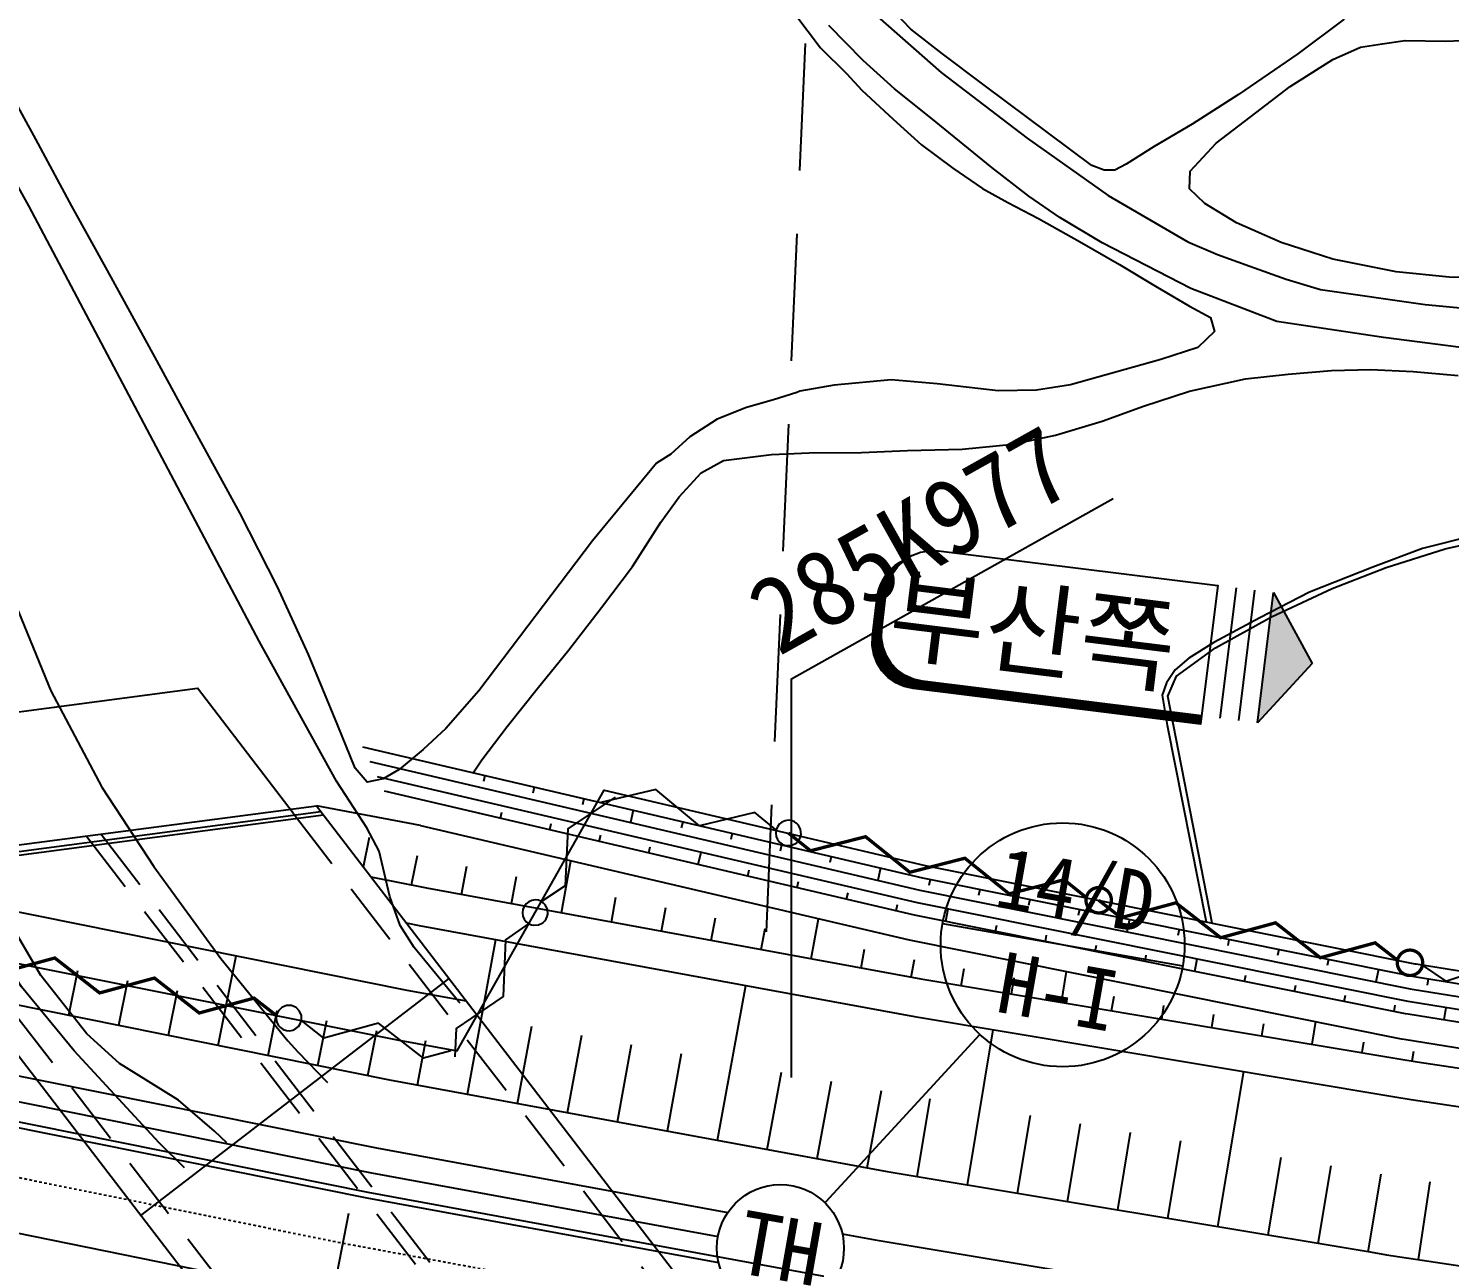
# Model space of a CAD drawing. Header units: millimetres. Extents: x 9574 to 10370, y 1103 to 1809.
# Drawn here: x 9750.5 to 9806.5, y 1496.2 to 1544.6 of the extents above; entities that cross this region are included whole.
import ezdxf
from ezdxf.enums import TextEntityAlignment as Align
from ezdxf.xclip import XClip

# ---------------------------------------------------------------- set-up
doc = ezdxf.new("R2010")
doc.units = ezdxf.units.MM
doc.header["$LTSCALE"] = 10
doc.header["$MEASUREMENT"] = 0
doc.header["$XCLIPFRAME"] = 2
for name, pattern in [('CENTER', [2, 1.25, -0.25, 0.25, -0.25]), ('DASHED', [0.75, 0.5, -0.25]), ('HIDDEN', [0.375, 0.25, -0.125])]:
    doc.linetypes.add(name, pattern=pattern)
for name, color, linetype in [('TN-CABL', 4, 'Continuous'), ('TN-MANH', 4, 'Continuous'), ('TZ-BASE', 253, 'Continuous'), ('TZ-CABL', 4, 'Continuous')]:
    doc.layers.add(name, color=color, linetype=linetype)
doc.styles.add('GR', font='GulimChe.ttf')
doc.styles.add('SYMBTEXT', font='GulimChe.ttf')
doc.styles.add('굴림체', font='GulimChe.ttf')
doc.linetypes.add('ZIGZAG', pattern='A,0.0001,-0.2,[131,ltypeshp.shx,S=0.2,R=0,X=-0.2,Y=0],-0.4,[131,ltypeshp.shx,S=0.2,R=180,X=0.2,Y=0],-0.2', length=0.8001)

# ---------------------------------------------------------------- blocks, each defined once
blk = doc.blocks.new('TTTW101-2')
blk.add_line((-6, 0), (6, 0))
blk.add_circle((0, 0), 6)
at = {"style": 'SYMBTEXT'}
for tag, p in [('TTTW_TITLE_1', (0.17, 2.77)), ('TTTW_TITLE_2', (0.17, -2.31))]:
    blk.add_attdef(tag, text='', height=3, dxfattribs=at).set_placement(p, align=Align.MIDDLE_CENTER)
blk = doc.blocks.new('JD-FGJF7HKL')
at = {"layer": 'TZ-BASE'}
blk.add_line((159.942, 54.578), (166.015, 61.165), dxfattribs=at)
at = {"layer": 'TZ-BASE', "flags": 128}
blk.add_lwpolyline([(158.595, 59.467), (158.595, 75.17), (171.254, 82.256)], dxfattribs=at)
at = {"layer": 'TZ-BASE', "xscale": 0.7999999999921703, "yscale": 0.7999999999921703, "zscale": 0.7999999999921703, "rotation": 350.0007794774572}
blk.add_blockref('TTTW101-2', (169.268, 64.694), dxfattribs=at).add_auto_attribs({'TTTW_TITLE_1': '14/D', 'TTTW_TITLE_2': 'H-I'})
at = {"layer": 'TZ-BASE', "style": 'GR'}
blk.add_text('285K977', height=3, rotation=29.2387, dxfattribs=at).set_placement((158.086, 76.031))
blk = doc.blocks.new('smd')
at = {"color": 0, "lineweight": -3, "ltscale": 5, "const_width": 0.13}
blk.add_lwpolyline([(0.5, 0, 1), (-0.5, 0, 1)], format="xyb", close=True, dxfattribs=at)
blk.add_lwpolyline([(12.5, 0), (11.5, 0.5), (9.5, -0.5), (7.5, 0.5), (5.5, -0.5), (3.5, 0.5), (1.5, -0.5), (0.5, 0)], dxfattribs=at)
blk = doc.blocks.new('A$C23B842BC')
at = {"color": 0, "ltscale": 10, "flags": 128}
for points in [[(-12.908, 11.055, -0.414214), (-10.317, 11.369), (-1.602, 4.538), (-4.789, 0.471), (-13.504, 7.302, -0.414214), (-13.818, 9.893), (-12.908, 11.055)], [(-12.908, 11.055, -0.414214), (-10.317, 11.369), (-1.602, 4.538), (-4.789, 0.471), (-13.504, 7.302, -0.414214), (-13.818, 9.893), (-12.908, 11.055)], [(-13.315, 11.067, -0.267231), (-11.608, 11.756)], [(-13.315, 11.067, -0.267231), (-11.608, 11.756)], [(-13.967, 7.243, -0.414214), (-14.281, 9.834)], [(-13.967, 7.243, -0.414214), (-14.281, 9.834)]]:
    blk.add_lwpolyline(points, format="xyb", dxfattribs=at)
for points in [[(-12.139, 11.631), (-12.153, 11.751)], [(-12.139, 11.631), (-12.153, 11.751)], [(-12.103, 11.645), (-12.117, 11.756)], [(-12.103, 11.645), (-12.117, 11.756)], [(-12.067, 11.658), (-12.08, 11.761)], [(-12.067, 11.658), (-12.08, 11.761)], [(-12.032, 11.67), (-12.043, 11.765)], [(-12.032, 11.67), (-12.043, 11.765)], [(-11.996, 11.681), (-12.006, 11.768)], [(-11.996, 11.681), (-12.006, 11.768)], [(-11.96, 11.692), (-11.97, 11.771)], [(-11.96, 11.692), (-11.97, 11.771)], [(-11.924, 11.702), (-11.933, 11.772)], [(-11.924, 11.702), (-11.933, 11.772)], [(-11.888, 11.711), (-11.896, 11.773)], [(-11.888, 11.711), (-11.896, 11.773)], [(-11.852, 11.719), (-11.858, 11.774)], [(-11.852, 11.719), (-11.858, 11.774)], [(-11.816, 11.727), (-11.821, 11.773)], [(-11.816, 11.727), (-11.821, 11.773)], [(-11.779, 11.734), (-11.784, 11.772)], [(-11.779, 11.734), (-11.784, 11.772)], [(-11.743, 11.74), (-11.746, 11.77)], [(-11.743, 11.74), (-11.746, 11.77)], [(-11.706, 11.745), (-11.709, 11.767)], [(-11.706, 11.745), (-11.709, 11.767)], [(-11.67, 11.75), (-11.671, 11.764)], [(-11.67, 11.75), (-11.671, 11.764)], [(-11.633, 11.754), (-11.634, 11.759)], [(-11.633, 11.754), (-11.634, 11.759)], [(-13.147, 10.75), (-13.202, 11.198)], [(-13.147, 10.75), (-13.202, 11.198)], [(-13.115, 10.791), (-13.168, 11.232)], [(-13.115, 10.791), (-13.168, 11.232)], [(-13.083, 10.832), (-13.135, 11.265)], [(-13.083, 10.832), (-13.135, 11.265)], [(-13.051, 10.873), (-13.102, 11.296)], [(-13.051, 10.873), (-13.102, 11.296)], [(-13.018, 10.914), (-13.068, 11.326)], [(-13.018, 10.914), (-13.068, 11.326)], [(-12.986, 10.955), (-13.034, 11.354)], [(-12.986, 10.955), (-13.034, 11.354)], [(-12.954, 10.996), (-13.001, 11.381)], [(-12.954, 10.996), (-13.001, 11.381)], [(-12.922, 11.037), (-12.967, 11.407)], [(-12.922, 11.037), (-12.967, 11.407)], [(-12.89, 11.078), (-12.932, 11.432)], [(-12.89, 11.078), (-12.932, 11.432)], [(-12.857, 11.117), (-12.898, 11.456)], [(-12.857, 11.117), (-12.898, 11.456)], [(-12.824, 11.154), (-12.864, 11.479)], [(-12.824, 11.154), (-12.864, 11.479)], [(-12.791, 11.19), (-12.829, 11.5)], [(-12.791, 11.19), (-12.829, 11.5)], [(-12.758, 11.223), (-12.795, 11.521)], [(-12.758, 11.223), (-12.795, 11.521)], [(-12.725, 11.256), (-12.76, 11.541)], [(-12.725, 11.256), (-12.76, 11.541)], [(-12.692, 11.287), (-12.725, 11.56)], [(-12.692, 11.287), (-12.725, 11.56)], [(-12.658, 11.316), (-12.69, 11.578)], [(-12.658, 11.316), (-12.69, 11.578)], [(-12.624, 11.345), (-12.655, 11.595)], [(-12.624, 11.345), (-12.655, 11.595)], [(-12.59, 11.372), (-12.62, 11.611)], [(-12.59, 11.372), (-12.62, 11.611)], [(-12.556, 11.398), (-12.584, 11.627)], [(-12.556, 11.398), (-12.584, 11.627)], [(-12.522, 11.422), (-12.549, 11.641)], [(-12.522, 11.422), (-12.549, 11.641)], [(-12.488, 11.446), (-12.513, 11.655)], [(-12.488, 11.446), (-12.513, 11.655)], [(-12.454, 11.469), (-12.478, 11.668)], [(-12.454, 11.469), (-12.478, 11.668)], [(-12.419, 11.491), (-12.442, 11.68)], [(-12.419, 11.491), (-12.442, 11.68)], [(-12.384, 11.511), (-12.406, 11.692)], [(-12.384, 11.511), (-12.406, 11.692)], [(-12.35, 11.531), (-12.37, 11.702)], [(-12.35, 11.531), (-12.37, 11.702)], [(-12.315, 11.55), (-12.334, 11.712)], [(-12.315, 11.55), (-12.334, 11.712)], [(-12.28, 11.568), (-12.298, 11.722)], [(-12.28, 11.568), (-12.298, 11.722)], [(-12.245, 11.585), (-12.262, 11.73)], [(-12.245, 11.585), (-12.262, 11.73)], [(-12.209, 11.601), (-12.226, 11.738)], [(-12.209, 11.601), (-12.226, 11.738)], [(-12.174, 11.617), (-12.189, 11.744)], [(-12.174, 11.617), (-12.189, 11.744)], [(-14.281, 9.834), (-13.315, 11.067)], [(-14.281, 9.834), (-13.315, 11.067)], [(-13.598, 10.174), (-13.654, 10.635)], [(-13.598, 10.174), (-13.654, 10.635)], [(-13.566, 10.216), (-13.622, 10.676)], [(-13.566, 10.216), (-13.622, 10.676)], [(-13.534, 10.257), (-13.589, 10.717)], [(-13.534, 10.257), (-13.589, 10.717)], [(-13.501, 10.298), (-13.557, 10.758)], [(-13.501, 10.298), (-13.557, 10.758)], [(-13.469, 10.339), (-13.525, 10.799)], [(-13.469, 10.339), (-13.525, 10.799)], [(-13.437, 10.38), (-13.493, 10.84)], [(-13.437, 10.38), (-13.493, 10.84)], [(-13.405, 10.421), (-13.461, 10.881)], [(-13.405, 10.421), (-13.461, 10.881)], [(-13.373, 10.462), (-13.428, 10.922)], [(-13.373, 10.462), (-13.428, 10.922)], [(-13.34, 10.503), (-13.396, 10.963)], [(-13.34, 10.503), (-13.396, 10.963)], [(-13.308, 10.544), (-13.364, 11.004)], [(-13.308, 10.544), (-13.364, 11.004)], [(-13.276, 10.585), (-13.332, 11.046)], [(-13.276, 10.585), (-13.332, 11.046)], [(-13.244, 10.626), (-13.3, 11.086)], [(-13.244, 10.626), (-13.3, 11.086)], [(-13.212, 10.667), (-13.267, 11.126)], [(-13.212, 10.667), (-13.267, 11.126)], [(-13.179, 10.709), (-13.234, 11.163)], [(-13.179, 10.709), (-13.234, 11.163)], [(-14.011, 9.592), (-14.072, 10.101)], [(-14.011, 9.592), (-14.072, 10.101)], [(-13.98, 9.649), (-14.04, 10.142)], [(-13.98, 9.649), (-14.04, 10.142)], [(-13.95, 9.702), (-14.008, 10.183)], [(-13.95, 9.702), (-14.008, 10.183)], [(-13.919, 9.752), (-13.976, 10.224)], [(-13.919, 9.752), (-13.976, 10.224)], [(-13.887, 9.8), (-13.944, 10.265)], [(-13.887, 9.8), (-13.944, 10.265)], [(-13.855, 9.844), (-13.911, 10.306)], [(-13.855, 9.844), (-13.911, 10.306)], [(-13.823, 9.887), (-13.879, 10.347)], [(-13.823, 9.887), (-13.879, 10.347)], [(-13.791, 9.928), (-13.847, 10.388)], [(-13.791, 9.928), (-13.847, 10.388)], [(-13.759, 9.969), (-13.815, 10.429)], [(-13.759, 9.969), (-13.815, 10.429)], [(-13.727, 10.01), (-13.783, 10.47)], [(-13.727, 10.01), (-13.783, 10.47)], [(-13.695, 10.051), (-13.75, 10.511)], [(-13.695, 10.051), (-13.75, 10.511)], [(-13.662, 10.092), (-13.718, 10.553)], [(-13.662, 10.092), (-13.718, 10.553)], [(-13.63, 10.133), (-13.686, 10.594)], [(-13.63, 10.133), (-13.686, 10.594)], [(-14.242, 7.508), (-14.484, 9.511)], [(-14.242, 7.508), (-14.484, 9.511)], [(-14.198, 7.458), (-14.454, 9.57)], [(-14.198, 7.458), (-14.454, 9.57)], [(-14.156, 7.413), (-14.424, 9.624)], [(-14.156, 7.413), (-14.424, 9.624)], [(-14.113, 7.37), (-14.393, 9.676)], [(-14.113, 7.37), (-14.393, 9.676)], [(-14.071, 7.331), (-14.361, 9.724)], [(-14.071, 7.331), (-14.361, 9.724)], [(-14.211, 8.791), (-14.33, 9.77)], [(-14.211, 8.791), (-14.33, 9.77)], [(-14.197, 8.983), (-14.298, 9.813)], [(-14.197, 8.983), (-14.298, 9.813)], [(-14.176, 9.115), (-14.266, 9.854)], [(-14.176, 9.115), (-14.266, 9.854)], [(-14.152, 9.221), (-14.233, 9.895)], [(-14.152, 9.221), (-14.233, 9.895)], [(-14.125, 9.311), (-14.201, 9.936)], [(-14.125, 9.311), (-14.201, 9.936)], [(-14.098, 9.392), (-14.169, 9.977)], [(-14.098, 9.392), (-14.169, 9.977)], [(-14.07, 9.464), (-14.137, 10.019)], [(-14.07, 9.464), (-14.137, 10.019)], [(-14.04, 9.531), (-14.105, 10.06)], [(-14.04, 9.531), (-14.105, 10.06)], [(-14.519, 7.954), (-14.647, 9.013)], [(-14.519, 7.954), (-14.647, 9.013)], [(-14.469, 7.849), (-14.624, 9.126)], [(-14.469, 7.849), (-14.624, 9.126)], [(-14.421, 7.762), (-14.598, 9.221)], [(-14.421, 7.762), (-14.598, 9.221)], [(-14.375, 7.688), (-14.571, 9.305)], [(-14.375, 7.688), (-14.571, 9.305)], [(-14.33, 7.622), (-14.543, 9.38)], [(-14.33, 7.622), (-14.543, 9.38)], [(-14.285, 7.562), (-14.514, 9.448)], [(-14.285, 7.562), (-14.514, 9.448)], [(-14.64, 8.34), (-14.672, 8.608)], [(-14.64, 8.34), (-14.672, 8.608)], [(-14.572, 8.091), (-14.666, 8.867)], [(-14.572, 8.091), (-14.666, 8.867)], [(-14.03, 7.294), (-14.149, 8.279)], [(-14.03, 7.294), (-14.149, 8.279)], [(-13.988, 7.26), (-14.09, 8.096)], [(-13.988, 7.26), (-14.09, 8.096)], [(-13.947, 7.227), (-14.038, 7.973)], [(-13.947, 7.227), (-14.038, 7.973)], [(-13.906, 7.195), (-13.989, 7.876)], [(-13.906, 7.195), (-13.989, 7.876)], [(-13.865, 7.163), (-13.942, 7.794)], [(-13.865, 7.163), (-13.942, 7.794)], [(-13.824, 7.131), (-13.896, 7.723)], [(-13.824, 7.131), (-13.896, 7.723)], [(-13.783, 7.099), (-13.851, 7.659)], [(-13.783, 7.099), (-13.851, 7.659)], [(-13.742, 7.066), (-13.807, 7.602)], [(-13.742, 7.066), (-13.807, 7.602)], [(-13.701, 7.034), (-13.763, 7.549)], [(-13.701, 7.034), (-13.763, 7.549)], [(-13.66, 7.002), (-13.72, 7.501)], [(-13.66, 7.002), (-13.72, 7.501)], [(-13.619, 6.97), (-13.678, 7.457)], [(-13.619, 6.97), (-13.678, 7.457)], [(-13.578, 6.938), (-13.635, 7.415)], [(-13.578, 6.938), (-13.635, 7.415)], [(-13.536, 6.905), (-13.594, 7.377)], [(-13.536, 6.905), (-13.594, 7.377)], [(-13.495, 6.873), (-13.552, 7.341)], [(-13.495, 6.873), (-13.552, 7.341)], [(-13.454, 6.841), (-13.511, 7.307)], [(-13.454, 6.841), (-13.511, 7.307)], [(-13.413, 6.809), (-13.47, 7.275)], [(-13.413, 6.809), (-13.47, 7.275)], [(-4.789, 0.471), (-4.994, 0.21), (-13.967, 7.243)], [(-4.789, 0.471), (-4.994, 0.21), (-13.967, 7.243)], [(-13.372, 6.777), (-13.429, 7.243)], [(-13.372, 6.777), (-13.429, 7.243)], [(-13.331, 6.744), (-13.388, 7.211)], [(-13.331, 6.744), (-13.388, 7.211)], [(-13.29, 6.712), (-13.346, 7.178)], [(-13.29, 6.712), (-13.346, 7.178)], [(-13.249, 6.68), (-13.305, 7.146)], [(-13.249, 6.68), (-13.305, 7.146)], [(-13.208, 6.648), (-13.264, 7.114)], [(-13.208, 6.648), (-13.264, 7.114)], [(-13.167, 6.615), (-13.223, 7.082)], [(-13.167, 6.615), (-13.223, 7.082)], [(-13.126, 6.583), (-13.182, 7.05)], [(-13.126, 6.583), (-13.182, 7.05)], [(-13.085, 6.551), (-13.141, 7.017)], [(-13.085, 6.551), (-13.141, 7.017)], [(-13.043, 6.519), (-13.1, 6.985)], [(-13.043, 6.519), (-13.1, 6.985)], [(-13.002, 6.487), (-13.059, 6.953)], [(-13.002, 6.487), (-13.059, 6.953)], [(-12.961, 6.454), (-13.018, 6.921)], [(-12.961, 6.454), (-13.018, 6.921)], [(-12.92, 6.422), (-12.977, 6.889)], [(-12.92, 6.422), (-12.977, 6.889)], [(-12.879, 6.39), (-12.936, 6.856)], [(-12.879, 6.39), (-12.936, 6.856)], [(-12.838, 6.358), (-12.895, 6.824)], [(-12.838, 6.358), (-12.895, 6.824)], [(-12.797, 6.326), (-12.853, 6.792)], [(-12.797, 6.326), (-12.853, 6.792)], [(-12.756, 6.293), (-12.812, 6.76)], [(-12.756, 6.293), (-12.812, 6.76)], [(-12.715, 6.261), (-12.771, 6.728)], [(-12.715, 6.261), (-12.771, 6.728)], [(-12.674, 6.229), (-12.73, 6.695)], [(-12.674, 6.229), (-12.73, 6.695)], [(-12.633, 6.197), (-12.689, 6.663)], [(-12.633, 6.197), (-12.689, 6.663)], [(-12.592, 6.165), (-12.648, 6.631)], [(-12.592, 6.165), (-12.648, 6.631)], [(-12.55, 6.132), (-12.607, 6.599)], [(-12.55, 6.132), (-12.607, 6.599)], [(-12.509, 6.1), (-12.566, 6.567)], [(-12.509, 6.1), (-12.566, 6.567)], [(-12.468, 6.068), (-12.525, 6.534)], [(-12.468, 6.068), (-12.525, 6.534)], [(-12.427, 6.036), (-12.484, 6.502)], [(-12.427, 6.036), (-12.484, 6.502)], [(-12.386, 6.004), (-12.443, 6.47)], [(-12.386, 6.004), (-12.443, 6.47)], [(-12.345, 5.971), (-12.402, 6.438)], [(-12.345, 5.971), (-12.402, 6.438)], [(-12.304, 5.939), (-12.36, 6.406)], [(-12.304, 5.939), (-12.36, 6.406)], [(-12.263, 5.907), (-12.319, 6.373)], [(-12.263, 5.907), (-12.319, 6.373)], [(-12.222, 5.875), (-12.278, 6.341)], [(-12.222, 5.875), (-12.278, 6.341)], [(-12.181, 5.843), (-12.237, 6.309)], [(-12.181, 5.843), (-12.237, 6.309)], [(-12.14, 5.81), (-12.196, 6.277)], [(-12.14, 5.81), (-12.196, 6.277)], [(-12.099, 5.778), (-12.155, 6.245)], [(-12.099, 5.778), (-12.155, 6.245)], [(-12.057, 5.746), (-12.114, 6.212)], [(-12.057, 5.746), (-12.114, 6.212)], [(-12.016, 5.714), (-12.073, 6.18)], [(-12.016, 5.714), (-12.073, 6.18)], [(-11.975, 5.682), (-12.032, 6.148)], [(-11.975, 5.682), (-12.032, 6.148)], [(-11.934, 5.649), (-11.991, 6.116)], [(-11.934, 5.649), (-11.991, 6.116)], [(-11.893, 5.617), (-11.95, 6.084)], [(-11.893, 5.617), (-11.95, 6.084)], [(-11.852, 5.585), (-11.909, 6.051)], [(-11.852, 5.585), (-11.909, 6.051)], [(-11.811, 5.553), (-11.867, 6.019)], [(-11.811, 5.553), (-11.867, 6.019)], [(-11.77, 5.521), (-11.826, 5.987)], [(-11.77, 5.521), (-11.826, 5.987)], [(-11.729, 5.488), (-11.785, 5.955)], [(-11.729, 5.488), (-11.785, 5.955)], [(-11.688, 5.456), (-11.744, 5.923)], [(-11.688, 5.456), (-11.744, 5.923)], [(-11.647, 5.424), (-11.703, 5.89)], [(-11.647, 5.424), (-11.703, 5.89)], [(-11.606, 5.392), (-11.662, 5.858)], [(-11.606, 5.392), (-11.662, 5.858)], [(-11.564, 5.36), (-11.621, 5.826)], [(-11.564, 5.36), (-11.621, 5.826)], [(-11.523, 5.327), (-11.58, 5.794)], [(-11.523, 5.327), (-11.58, 5.794)], [(-11.482, 5.295), (-11.539, 5.762)], [(-11.482, 5.295), (-11.539, 5.762)], [(-11.441, 5.263), (-11.498, 5.729)], [(-11.441, 5.263), (-11.498, 5.729)], [(-11.4, 5.231), (-11.457, 5.697)], [(-11.4, 5.231), (-11.457, 5.697)], [(-11.359, 5.199), (-11.416, 5.665)], [(-11.359, 5.199), (-11.416, 5.665)], [(-11.318, 5.166), (-11.374, 5.633)], [(-11.318, 5.166), (-11.374, 5.633)], [(-11.277, 5.134), (-11.333, 5.601)], [(-11.277, 5.134), (-11.333, 5.601)], [(-11.236, 5.102), (-11.292, 5.568)], [(-11.236, 5.102), (-11.292, 5.568)], [(-11.195, 5.07), (-11.251, 5.536)], [(-11.195, 5.07), (-11.251, 5.536)], [(-11.154, 5.038), (-11.21, 5.504)], [(-11.154, 5.038), (-11.21, 5.504)], [(-11.113, 5.005), (-11.169, 5.472)], [(-11.113, 5.005), (-11.169, 5.472)], [(-11.071, 4.973), (-11.128, 5.44)], [(-11.071, 4.973), (-11.128, 5.44)], [(-11.03, 4.941), (-11.087, 5.407)], [(-11.03, 4.941), (-11.087, 5.407)], [(-10.989, 4.909), (-11.046, 5.375)], [(-10.989, 4.909), (-11.046, 5.375)], [(-10.948, 4.877), (-11.005, 5.343)], [(-10.948, 4.877), (-11.005, 5.343)], [(-10.907, 4.844), (-10.964, 5.311)], [(-10.907, 4.844), (-10.964, 5.311)], [(-10.866, 4.812), (-10.923, 5.279)], [(-10.866, 4.812), (-10.923, 5.279)], [(-10.825, 4.78), (-10.881, 5.246)], [(-10.825, 4.78), (-10.881, 5.246)], [(-10.784, 4.748), (-10.84, 5.214)], [(-10.784, 4.748), (-10.84, 5.214)], [(-10.743, 4.716), (-10.799, 5.182)], [(-10.743, 4.716), (-10.799, 5.182)], [(-10.702, 4.683), (-10.758, 5.15)], [(-10.702, 4.683), (-10.758, 5.15)], [(-10.661, 4.651), (-10.717, 5.118)], [(-10.661, 4.651), (-10.717, 5.118)], [(-10.62, 4.619), (-10.676, 5.085)], [(-10.62, 4.619), (-10.676, 5.085)], [(-10.578, 4.587), (-10.635, 5.053)], [(-10.578, 4.587), (-10.635, 5.053)], [(-10.537, 4.555), (-10.594, 5.021)], [(-10.537, 4.555), (-10.594, 5.021)], [(-10.496, 4.522), (-10.553, 4.989)], [(-10.496, 4.522), (-10.553, 4.989)], [(-10.455, 4.49), (-10.512, 4.957)], [(-10.455, 4.49), (-10.512, 4.957)], [(-10.414, 4.458), (-10.471, 4.924)], [(-10.414, 4.458), (-10.471, 4.924)], [(-10.373, 4.426), (-10.43, 4.892)], [(-10.373, 4.426), (-10.43, 4.892)], [(-10.332, 4.394), (-10.389, 4.86)], [(-10.332, 4.394), (-10.389, 4.86)], [(-10.291, 4.361), (-10.347, 4.828)], [(-10.291, 4.361), (-10.347, 4.828)], [(-10.25, 4.329), (-10.306, 4.796)], [(-10.25, 4.329), (-10.306, 4.796)], [(-10.209, 4.297), (-10.265, 4.763)], [(-10.209, 4.297), (-10.265, 4.763)], [(-10.168, 4.265), (-10.224, 4.731)], [(-10.168, 4.265), (-10.224, 4.731)], [(-10.127, 4.233), (-10.183, 4.699)], [(-10.127, 4.233), (-10.183, 4.699)], [(-10.085, 4.2), (-10.142, 4.667)], [(-10.085, 4.2), (-10.142, 4.667)], [(-10.044, 4.168), (-10.101, 4.635)], [(-10.044, 4.168), (-10.101, 4.635)], [(-10.003, 4.136), (-10.06, 4.602)], [(-10.003, 4.136), (-10.06, 4.602)], [(-9.962, 4.104), (-10.019, 4.57)], [(-9.962, 4.104), (-10.019, 4.57)], [(-9.921, 4.072), (-9.978, 4.538)], [(-9.921, 4.072), (-9.978, 4.538)], [(-9.88, 4.039), (-9.937, 4.506)], [(-9.88, 4.039), (-9.937, 4.506)], [(-9.839, 4.007), (-9.896, 4.474)], [(-9.839, 4.007), (-9.896, 4.474)], [(-9.798, 3.975), (-9.854, 4.441)], [(-9.798, 3.975), (-9.854, 4.441)], [(-9.757, 3.943), (-9.813, 4.409)], [(-9.757, 3.943), (-9.813, 4.409)], [(-9.716, 3.911), (-9.772, 4.377)], [(-9.716, 3.911), (-9.772, 4.377)], [(-9.675, 3.878), (-9.731, 4.345)], [(-9.675, 3.878), (-9.731, 4.345)], [(-9.634, 3.846), (-9.69, 4.313)], [(-9.634, 3.846), (-9.69, 4.313)], [(-9.592, 3.814), (-9.649, 4.28)], [(-9.592, 3.814), (-9.649, 4.28)], [(-9.551, 3.782), (-9.608, 4.248)], [(-9.551, 3.782), (-9.608, 4.248)], [(-9.51, 3.75), (-9.567, 4.216)], [(-9.51, 3.75), (-9.567, 4.216)], [(-9.469, 3.717), (-9.526, 4.184)], [(-9.469, 3.717), (-9.526, 4.184)], [(-9.428, 3.685), (-9.485, 4.152)], [(-9.428, 3.685), (-9.485, 4.152)], [(-9.387, 3.653), (-9.444, 4.119)], [(-9.387, 3.653), (-9.444, 4.119)], [(-9.346, 3.621), (-9.403, 4.087)], [(-9.346, 3.621), (-9.403, 4.087)], [(-9.305, 3.589), (-9.361, 4.055)], [(-9.305, 3.589), (-9.361, 4.055)], [(-9.264, 3.556), (-9.32, 4.023)], [(-9.264, 3.556), (-9.32, 4.023)], [(-9.223, 3.524), (-9.279, 3.99)], [(-9.223, 3.524), (-9.279, 3.99)], [(-9.182, 3.492), (-9.238, 3.958)], [(-9.182, 3.492), (-9.238, 3.958)], [(-9.141, 3.46), (-9.197, 3.926)], [(-9.141, 3.46), (-9.197, 3.926)], [(-4.208, 0.016), (-1.021, 4.083)], [(-4.208, 0.016), (-1.021, 4.083)], [(-9.099, 3.428), (-9.156, 3.894)], [(-9.099, 3.428), (-9.156, 3.894)], [(-9.058, 3.395), (-9.115, 3.862)], [(-9.058, 3.395), (-9.115, 3.862)], [(-9.017, 3.363), (-9.074, 3.829)], [(-9.017, 3.363), (-9.074, 3.829)], [(-8.976, 3.331), (-9.033, 3.797)], [(-8.976, 3.331), (-9.033, 3.797)], [(-8.935, 3.299), (-8.992, 3.765)], [(-8.935, 3.299), (-8.992, 3.765)], [(-8.894, 3.266), (-8.951, 3.733)], [(-8.894, 3.266), (-8.951, 3.733)], [(-8.853, 3.234), (-8.91, 3.701)], [(-8.853, 3.234), (-8.91, 3.701)], [(-8.812, 3.202), (-8.868, 3.668)], [(-8.812, 3.202), (-8.868, 3.668)], [(-8.771, 3.17), (-8.827, 3.636)], [(-8.771, 3.17), (-8.827, 3.636)], [(-8.73, 3.138), (-8.786, 3.604)], [(-8.73, 3.138), (-8.786, 3.604)], [(-8.689, 3.105), (-8.745, 3.572)], [(-8.689, 3.105), (-8.745, 3.572)], [(-8.648, 3.073), (-8.704, 3.54)], [(-8.648, 3.073), (-8.704, 3.54)], [(-8.607, 3.041), (-8.663, 3.507)], [(-8.607, 3.041), (-8.663, 3.507)], [(-8.565, 3.009), (-8.622, 3.475)], [(-8.565, 3.009), (-8.622, 3.475)], [(-8.524, 2.977), (-8.581, 3.443)], [(-8.524, 2.977), (-8.581, 3.443)], [(-8.483, 2.944), (-8.54, 3.411)], [(-8.483, 2.944), (-8.54, 3.411)], [(-8.442, 2.912), (-8.499, 3.379)], [(-8.442, 2.912), (-8.499, 3.379)], [(-3.627, -0.44), (-0.44, 3.627)], [(-3.627, -0.44), (-0.44, 3.627)], [(-8.401, 2.88), (-8.458, 3.346)], [(-8.401, 2.88), (-8.458, 3.346)], [(-8.36, 2.848), (-8.417, 3.314)], [(-8.36, 2.848), (-8.417, 3.314)], [(-8.319, 2.816), (-8.375, 3.282)], [(-8.319, 2.816), (-8.375, 3.282)], [(-8.278, 2.783), (-8.334, 3.25)], [(-8.278, 2.783), (-8.334, 3.25)], [(-8.237, 2.751), (-8.293, 3.218)], [(-8.237, 2.751), (-8.293, 3.218)], [(-8.196, 2.719), (-8.252, 3.185)], [(-8.196, 2.719), (-8.252, 3.185)], [(-8.155, 2.687), (-8.211, 3.153)], [(-8.155, 2.687), (-8.211, 3.153)], [(-8.114, 2.655), (-8.17, 3.121)], [(-8.114, 2.655), (-8.17, 3.121)], [(-8.072, 2.622), (-8.129, 3.089)], [(-8.072, 2.622), (-8.129, 3.089)], [(-8.031, 2.59), (-8.088, 3.057)], [(-8.031, 2.59), (-8.088, 3.057)], [(-7.99, 2.558), (-8.047, 3.024)], [(-7.99, 2.558), (-8.047, 3.024)], [(-7.949, 2.526), (-8.006, 2.992)], [(-7.949, 2.526), (-8.006, 2.992)], [(-7.908, 2.494), (-7.965, 2.96)], [(-7.908, 2.494), (-7.965, 2.96)], [(-7.867, 2.461), (-7.924, 2.928)], [(-7.867, 2.461), (-7.924, 2.928)], [(-7.826, 2.429), (-7.882, 2.896)], [(-7.826, 2.429), (-7.882, 2.896)], [(-7.785, 2.397), (-7.841, 2.863)], [(-7.785, 2.397), (-7.841, 2.863)], [(-7.744, 2.365), (-7.8, 2.831)], [(-7.744, 2.365), (-7.8, 2.831)], [(-7.703, 2.333), (-7.759, 2.799)], [(-7.703, 2.333), (-7.759, 2.799)], [(-3.046, -0.895), (0.141, 3.172)], [(-3.046, -0.895), (0.141, 3.172)], [(0.141, 3.172), (0, 0)], [(0.141, 3.172), (0, 0)], [(-7.662, 2.3), (-7.718, 2.767)], [(-7.662, 2.3), (-7.718, 2.767)], [(-7.621, 2.268), (-7.677, 2.735)], [(-7.621, 2.268), (-7.677, 2.735)], [(-7.579, 2.236), (-7.636, 2.702)], [(-7.579, 2.236), (-7.636, 2.702)], [(-7.538, 2.204), (-7.595, 2.67)], [(-7.538, 2.204), (-7.595, 2.67)], [(-7.497, 2.172), (-7.554, 2.638)], [(-7.497, 2.172), (-7.554, 2.638)], [(-7.456, 2.139), (-7.513, 2.606)], [(-7.456, 2.139), (-7.513, 2.606)], [(-7.415, 2.107), (-7.472, 2.574)], [(-7.415, 2.107), (-7.472, 2.574)], [(-7.374, 2.075), (-7.431, 2.541)], [(-7.374, 2.075), (-7.431, 2.541)], [(-7.333, 2.043), (-7.389, 2.509)], [(-7.333, 2.043), (-7.389, 2.509)], [(-7.292, 2.011), (-7.348, 2.477)], [(-7.292, 2.011), (-7.348, 2.477)], [(-7.251, 1.978), (-7.307, 2.445)], [(-7.251, 1.978), (-7.307, 2.445)], [(-7.21, 1.946), (-7.266, 2.413)], [(-7.21, 1.946), (-7.266, 2.413)], [(-7.169, 1.914), (-7.225, 2.38)], [(-7.169, 1.914), (-7.225, 2.38)], [(-7.128, 1.882), (-7.184, 2.348)], [(-7.128, 1.882), (-7.184, 2.348)], [(-7.086, 1.85), (-7.143, 2.316)], [(-7.086, 1.85), (-7.143, 2.316)], [(-7.045, 1.817), (-7.102, 2.284)], [(-7.045, 1.817), (-7.102, 2.284)], [(-7.004, 1.785), (-7.061, 2.252)], [(-7.004, 1.785), (-7.061, 2.252)], [(-6.963, 1.753), (-7.02, 2.219)], [(-6.963, 1.753), (-7.02, 2.219)], [(-6.922, 1.721), (-6.979, 2.187)], [(-6.922, 1.721), (-6.979, 2.187)], [(-6.881, 1.689), (-6.938, 2.155)], [(-6.881, 1.689), (-6.938, 2.155)], [(-6.84, 1.656), (-6.896, 2.123)], [(-6.84, 1.656), (-6.896, 2.123)], [(-6.799, 1.624), (-6.855, 2.091)], [(-6.799, 1.624), (-6.855, 2.091)], [(-6.758, 1.592), (-6.814, 2.058)], [(-6.758, 1.592), (-6.814, 2.058)], [(-6.717, 1.56), (-6.773, 2.026)], [(-6.717, 1.56), (-6.773, 2.026)], [(-6.676, 1.528), (-6.732, 1.994)], [(-6.676, 1.528), (-6.732, 1.994)], [(-6.635, 1.495), (-6.691, 1.962)], [(-6.635, 1.495), (-6.691, 1.962)], [(-6.593, 1.463), (-6.65, 1.93)], [(-6.593, 1.463), (-6.65, 1.93)], [(-6.552, 1.431), (-6.609, 1.897)], [(-6.552, 1.431), (-6.609, 1.897)], [(-6.511, 1.399), (-6.568, 1.865)], [(-6.511, 1.399), (-6.568, 1.865)], [(-6.47, 1.367), (-6.527, 1.833)], [(-6.47, 1.367), (-6.527, 1.833)], [(-6.429, 1.334), (-6.486, 1.801)], [(-6.429, 1.334), (-6.486, 1.801)], [(-6.388, 1.302), (-6.445, 1.769)], [(-6.388, 1.302), (-6.445, 1.769)], [(-6.347, 1.27), (-6.403, 1.736)], [(-6.347, 1.27), (-6.403, 1.736)], [(-6.306, 1.238), (-6.362, 1.704)], [(-6.306, 1.238), (-6.362, 1.704)], [(-6.265, 1.206), (-6.321, 1.672)], [(-6.265, 1.206), (-6.321, 1.672)], [(-6.224, 1.173), (-6.28, 1.64)], [(-6.224, 1.173), (-6.28, 1.64)], [(-6.183, 1.141), (-6.239, 1.608)], [(-6.183, 1.141), (-6.239, 1.608)], [(-6.142, 1.109), (-6.198, 1.575)], [(-6.142, 1.109), (-6.198, 1.575)], [(-6.1, 1.077), (-6.157, 1.543)], [(-6.1, 1.077), (-6.157, 1.543)], [(-6.059, 1.045), (-6.116, 1.511)], [(-6.059, 1.045), (-6.116, 1.511)], [(-6.018, 1.012), (-6.075, 1.479)], [(-6.018, 1.012), (-6.075, 1.479)], [(-5.977, 0.98), (-6.034, 1.447)], [(-5.977, 0.98), (-6.034, 1.447)], [(-5.936, 0.948), (-5.993, 1.414)], [(-5.936, 0.948), (-5.993, 1.414)], [(-5.895, 0.916), (-5.952, 1.382)], [(-5.895, 0.916), (-5.952, 1.382)], [(-5.854, 0.884), (-5.91, 1.35)], [(-5.854, 0.884), (-5.91, 1.35)], [(-5.813, 0.851), (-5.869, 1.318)], [(-5.813, 0.851), (-5.869, 1.318)], [(-5.772, 0.819), (-5.828, 1.286)], [(-5.772, 0.819), (-5.828, 1.286)], [(-5.731, 0.787), (-5.787, 1.253)], [(-5.731, 0.787), (-5.787, 1.253)], [(-5.69, 0.755), (-5.746, 1.221)], [(-5.69, 0.755), (-5.746, 1.221)], [(-5.649, 0.723), (-5.705, 1.189)], [(-5.649, 0.723), (-5.705, 1.189)], [(-5.607, 0.69), (-5.664, 1.157)], [(-5.607, 0.69), (-5.664, 1.157)], [(-5.566, 0.658), (-5.623, 1.125)], [(-5.566, 0.658), (-5.623, 1.125)], [(-5.525, 0.626), (-5.582, 1.092)], [(-5.525, 0.626), (-5.582, 1.092)], [(-5.484, 0.594), (-5.541, 1.06)], [(-5.484, 0.594), (-5.541, 1.06)], [(-5.443, 0.562), (-5.5, 1.028)], [(-5.443, 0.562), (-5.5, 1.028)], [(-5.402, 0.529), (-5.459, 0.996)], [(-5.402, 0.529), (-5.459, 0.996)], [(-5.361, 0.497), (-5.417, 0.964)], [(-5.361, 0.497), (-5.417, 0.964)], [(-5.32, 0.465), (-5.376, 0.931)], [(-5.32, 0.465), (-5.376, 0.931)], [(-5.279, 0.433), (-5.335, 0.899)], [(-5.279, 0.433), (-5.335, 0.899)], [(-5.238, 0.401), (-5.294, 0.867)], [(-5.238, 0.401), (-5.294, 0.867)], [(-5.242, 0.742), (-5.253, 0.835)], [(-5.242, 0.742), (-5.253, 0.835)], [(-5.197, 0.368), (-5.242, 0.742)], [(-5.197, 0.368), (-5.242, 0.742)], [(-5.21, 0.783), (-5.212, 0.802)], [(-5.21, 0.783), (-5.212, 0.802)], [(-5.156, 0.336), (-5.21, 0.783)], [(-5.156, 0.336), (-5.21, 0.783)], [(-5.114, 0.304), (-5.171, 0.77)], [(-5.114, 0.304), (-5.171, 0.77)], [(-5.073, 0.272), (-5.13, 0.738)], [(-5.073, 0.272), (-5.13, 0.738)], [(-5.032, 0.24), (-5.089, 0.706)], [(-5.032, 0.24), (-5.089, 0.706)], [(-4.992, 0.213), (-5.048, 0.674)], [(-4.992, 0.213), (-5.048, 0.674)], [(-4.96, 0.254), (-5.007, 0.641)], [(-4.96, 0.254), (-5.007, 0.641)], [(-4.927, 0.295), (-4.966, 0.609)], [(-4.927, 0.295), (-4.966, 0.609)], [(-4.895, 0.336), (-4.924, 0.577)], [(-4.895, 0.336), (-4.924, 0.577)], [(-4.863, 0.377), (-4.883, 0.545)], [(-4.863, 0.377), (-4.883, 0.545)], [(-4.831, 0.418), (-4.842, 0.513)], [(-4.831, 0.418), (-4.842, 0.513)], [(-4.799, 0.459), (-4.801, 0.48)], [(-4.799, 0.459), (-4.801, 0.48)], [(0, 0), (-3.046, -0.895)], [(0, 0), (-3.046, -0.895)]]:
    blk.add_lwpolyline(points, dxfattribs=at)
at = {"color": 0, "ltscale": 10}
blk.add_solid([(0, 0), (0.141, 3.172), (-3.046, -0.895)], dxfattribs=at)
blk.add_solid([(0, 0), (0.141, 3.172), (-3.046, -0.895)], dxfattribs=at)
at = {"color": 0, "ltscale": 10, "style": '굴림체'}
blk.add_text('부산쪽', height=3, rotation=321.9097, dxfattribs=at).set_placement((-14.11, 9.089))
blk = doc.blocks.new('jd-fgjfjfjfjazdf2gs')
at = {"layer": 'TZ-BASE', "linetype": 'DASHED'}
blk.add_line((133.149, -16.399, 37.865), (135.825, 44.232, 37.865), dxfattribs=at)
at = {"layer": 'TZ-BASE'}
for p, q in [((93.945, -9.03, 37.401), (110.747, -6.811, 37.401)), ((114.524, -11.728, 37.401), (110.747, -6.811, 37.401)), ((122.066, -10.243), (122.009, -10.486)), ((124.013, -10.698), (123.956, -10.942)), ((125.96, -11.154), (125.904, -11.397)), ((97.917, -13.746, 37.401), (115.432, -11.433, 37.401)), ((98.093, -13.975, 37.401), (115.608, -11.662, 37.401)), ((115.432, -11.433, 37.401), (140.405, -43.95, 37.401)), ((122.676, -11.926), (122.733, -11.683)), ((127.908, -11.609), (127.794, -12.096)), ((98.199, -14.113, 37.401), (115.714, -11.799, 37.401)), ((124.623, -12.381), (124.68, -12.138)), ((129.855, -12.064), (129.799, -12.308)), ((117.284, -13.844), (117.519, -12.677)), ((126.571, -12.837), (126.628, -12.593)), ((131.803, -12.519), (131.746, -12.763)), ((119.181, -14.555), (119.414, -13.4)), ((128.518, -13.292), (128.575, -13.049)), ((130.466, -13.747), (130.58, -13.26)), ((133.75, -12.975), (133.693, -13.218)), ((97.917, -13.746, 37.401), (122.89, -46.264, 37.401)), ((121.146, -14.926), (121.352, -13.809)), ((125.08, -15.65), (125.457, -13.603)), ((132.413, -14.203), (132.47, -13.959)), ((135.698, -13.43), (135.641, -13.674)), ((137.645, -13.885), (137.532, -14.372)), ((123.113, -15.288), (123.31, -14.218)), ((134.361, -14.658), (134.418, -14.414)), ((139.595, -14.331), (139.546, -14.577)), ((127.047, -16.012), (127.227, -15.036)), ((136.308, -15.113), (136.365, -14.87)), ((141.556, -14.725), (141.506, -14.971)), ((129.014, -16.374), (129.185, -15.445)), ((138.256, -15.569), (138.313, -15.325)), ((140.212, -15.985), (140.31, -15.495)), ((143.516, -15.119), (143.467, -15.365)), ((145.477, -15.513), (145.428, -15.759)), ((130.981, -16.736), (131.143, -15.853)), ((134.915, -17.46), (135.205, -15.882)), ((142.172, -16.379), (142.222, -16.134)), ((147.438, -15.907), (147.34, -16.398)), ((121.384, -22.789), (122.504, -16.701)), ((132.948, -17.098), (133.102, -16.262)), ((144.133, -16.773), (144.182, -16.528)), ((149.399, -16.301), (149.35, -16.547)), ((151.36, -16.695), (151.31, -16.941)), ((111.571, -20.867), (112.282, -17.337)), ((136.882, -17.822), (137.018, -17.08)), ((146.094, -17.167), (146.143, -16.922)), ((148.055, -17.561), (148.104, -17.316)), ((153.321, -17.089), (153.271, -17.335)), ((138.849, -18.184), (138.978, -17.484)), ((140.82, -18.52), (140.933, -17.846)), ((150.016, -17.955), (150.114, -17.465)), ((155.281, -17.484), (155.232, -17.729)), ((157.242, -17.878), (157.144, -18.368)), ((105.689, -19.682), (106.044, -17.918)), ((107.65, -20.077), (108.005, -18.312)), ((108.526, -27.56, 37.401), (120.66, -18.241, 37.401)), ((142.793, -18.849), (142.9, -18.208)), ((144.766, -19.178), (144.969, -17.961)), ((151.976, -18.349), (152.026, -18.104)), ((159.207, -18.247), (159.168, -18.494)), ((109.61, -20.472), (109.966, -18.707)), ((131.219, -24.599), (132.339, -18.511)), ((146.739, -19.507), (146.835, -18.931)), ((153.937, -18.743), (153.986, -18.498)), ((155.898, -19.137), (155.947, -18.892)), ((113.532, -21.261), (113.887, -19.497)), ((148.711, -19.836), (148.802, -19.293)), ((157.859, -19.531), (157.908, -19.286)), ((159.83, -19.867), (159.91, -19.373)), ((115.492, -21.656), (115.848, -19.892)), ((123.351, -23.151), (123.911, -20.107)), ((150.684, -20.165), (150.769, -19.654)), ((152.657, -20.494), (152.737, -20.016)), ((154.63, -20.823), (154.778, -19.932)), ((117.453, -22.051), (117.808, -20.286)), ((119.417, -22.427), (119.739, -20.675)), ((125.318, -23.513), (125.878, -20.469)), ((141.063, -26.356), (142.081, -20.251)), ((127.285, -23.875), (127.845, -20.831)), ((129.252, -24.237), (129.812, -21.193)), ((156.602, -21.152), (156.671, -20.739)), ((158.575, -21.481), (158.64, -21.09)), ((133.186, -24.961), (133.746, -21.917)), ((135.153, -25.323), (135.713, -22.279)), ((150.927, -28.002), (151.945, -21.896)), ((137.12, -25.685), (137.68, -22.641)), ((139.09, -26.027), (139.599, -22.974)), ((143.036, -26.685), (143.545, -23.633)), ((145.008, -27.015), (145.518, -23.962)), ((146.981, -27.344), (147.49, -24.291)), ((148.954, -27.673), (149.463, -24.62)), ((152.899, -28.331), (153.409, -25.278)), ((154.872, -28.66), (155.381, -25.607)), ((156.845, -28.989), (157.354, -25.936)), ((156.845, -28.989), (157.354, -25.936)), ((158.821, -29.297), (159.279, -26.236)), ((116.25, -29.829), (116.706, -27.472))]:
    blk.add_line(p, q, dxfattribs=at)
at = {"layer": 'TZ-BASE', "linetype": 'HIDDEN'}
for p, q in [((114.524, -11.728, 37.401), (139.374, -44.087, 37.401)), ((106.389, -12.627, 37.401), (131.361, -45.145, 37.401)), ((106.961, -12.552, 37.401), (131.933, -45.069, 37.401)), ((98.948, -13.61, 37.401), (123.798, -45.969, 37.401))]:
    blk.add_line(p, q, dxfattribs=at)
at = {"layer": 'TZ-BASE'}
for points, elevation in [([(104.112, 12.181), (100.374, 18.885)], 35), ([(96.061, 15.674), (97.86, 11.256), (102.507, -0.917), (104.982, -6.915), (106.982, -10.708), (109.033, -13.831), (111.672, -17.452), (114.305, -20.689), (114.708, -21.125), (115.877, -22.329)], 32), ([(110.24, -25.693), (109.249, -24.699), (105.904, -21.08), (103.831, -18.565), (102.605, -16.716), (99.6, -10.545), (93.165, 1.488), (86.987, 12.205)], 32), ([(121.099, -19.211), (121.028, -19.137), (119.283, -17.022), (118.729, -16.156), (118.331, -15.007), (117.907, -13.221), (117.415, -12.301), (116.225, -10.465), (113.18, -4.959), (104.112, 12.181)], 35)]:
    blk.add_lwpolyline(points, dxfattribs=dict(at, elevation=elevation))
at = {"layer": 'TZ-BASE', "flags": 128}
for points in [[(1.9, 6.341), (2.251, 6.233), (21.387, 0.685), (40.614, -4.543), (59.925, -9.45), (79.315, -14.033), (98.78, -18.291), (118.312, -22.224), (137.908, -25.83), (156.918, -29.001)], [(98.537, -14.553), (99.52, -14.768), (118.993, -18.689), (121.335, -19.12)], [(118.972, -16.043), (119.483, -16.146), (138.977, -19.733), (157.891, -22.888)], [(157.891, -22.888), (158.528, -22.994), (171.452, -24.929)], [(156.918, -29.001), (157.561, -29.108), (176.586, -31.956)]]:
    blk.add_lwpolyline(points, dxfattribs=at)
at = {"layer": 'TZ-BASE'}
for points in [[(0.608, 2.03), (0.962, 1.921), (20.17, -3.648), (39.469, -8.896), (58.853, -13.82), (78.317, -18.421), (97.854, -22.695), (117.461, -26.643), (137.13, -30.263), (156.857, -33.553), (176.637, -36.514), (196.463, -39.144), (216.33, -41.443), (236.233, -43.409)], [(-0.607, -2.024), (18.24, -7.515), (37.532, -12.79), (56.909, -17.742), (76.365, -22.372), (95.896, -26.677), (115.496, -30.658), (135.159, -34.311), (154.88, -37.637), (174.654, -40.635), (194.475, -43.303), (214.338, -45.641), (234.236, -47.649)], [(119.528, -12.217), (115.432, -11.433)], [(117.582, -14.233), (119.767, -14.673), (139.236, -18.255), (158.127, -21.407)], [(158.127, -21.407), (158.763, -21.513), (170.232, -23.229)]]:
    blk.add_lwpolyline(points, dxfattribs=at)
at = {"layer": 'TZ-BASE', "linetype": 'CENTER', "ltscale": 0.001, "flags": 128}
blk.add_lwpolyline([(0, 0), (19.205, -5.582), (38.5, -10.843), (57.881, -15.782), (77.341, -20.397), (96.875, -24.687), (116.478, -28.651), (136.144, -32.287), (155.869, -35.596), (175.645, -38.575), (195.469, -41.224), (215.334, -43.543), (235.235, -45.53), (255.166, -47.185), (275.122, -48.508), (295.097, -49.497), (315.086, -50.154), (335.083, -50.478), (355.083, -50.469), (375.08, -50.126), (395.068, -49.449), (415.042, -48.44), (434.997, -47.098), (454.927, -45.424), (474.825, -43.418), (494.688, -41.08), (514.509, -38.412), (534.283, -35.414), (554.004, -32.086), (573.667, -28.431), (593.266, -24.448), (612.796, -20.139), (632.252, -15.505), (651.627, -10.548), (670.918, -5.269), (690.117, 0.332)], dxfattribs=at)
at = {"layer": 'TZ-BASE', "lineweight": -3, "ltscale": 5, "flags": 128}
for points in [[(73.159, -0.212), (81.431, -2.109), (83.369, -2.601), (98.698, -16.635), (99.108, -16.725), (118.615, -20.653), (120.973, -21.087), (126.768, -10.829), (134.044, -12.53)], [(134.044, -12.53), (139.404, -13.783), (158.671, -17.655), (158.728, -17.664), (168.005, -19.155)]]:
    blk.add_lwpolyline(points, dxfattribs=at)
at = {"layer": 'TZ-BASE'}
for points in [[(117.243, -9.115), (139.298, -14.272), (158.582, -18.147), (158.648, -18.157), (168.268, -19.703, -0.338871), (201.487, -5.536)], [(117.535, -9.697), (139.192, -14.76), (158.493, -18.639), (158.569, -18.651), (168.534, -20.253, -0.340625), (201.205, -5.981), (201.206, -5.982)], [(117.826, -10.279), (139.086, -15.249), (158.405, -19.131), (158.49, -19.145), (168.805, -20.803, -0.342441), (200.924, -6.426), (200.925, -6.427)], [(119.528, -12.217), (138.767, -16.715), (158.138, -20.607), (158.252, -20.626), (169.646, -22.457, -0.326127), (197.957, -7.381)]]:
    blk.add_lwpolyline(points, format="xyb", dxfattribs=at)
at = {"layer": 'TZ-BASE', "ltscale": 10}
blk.add_lwpolyline([(200.643, -6.873, 0.34432), (169.08, -21.353), (158.41, -19.638), (158.316, -19.623), (138.98, -15.738), (118.118, -10.86)], format="xyb", dxfattribs=at)
at = {"layer": 'TZ-BASE', "lineweight": -3, "ltscale": 5}
for points in [[(127.19, -11.1), (125.335, -12.349), (125.222, -14.582), (124.295, -15.207)], [(133.557, -12.416), (132.697, -11.701), (130.522, -12.22), (128.802, -10.791), (126.627, -11.309)], [(123.803, -16.077), (122.881, -16.709), (122.783, -18.942), (120.937, -20.205), (120.889, -21.322)], [(158.969, -17.715), (159.891, -18.347), (162.009, -17.631), (163.853, -18.896), (165.971, -18.18), (167.815, -19.445)], [(120.724, -21.077), (119.645, -21.37), (117.882, -19.995), (115.724, -20.581), (114.842, -19.893)]]:
    blk.add_lwpolyline(points, dxfattribs=at)
for points in [[(134.262, -12.072, 1), (133.77, -12.943, 1)], [(124.295, -15.207, 1), (123.803, -16.078, 1)], [(114.842, -19.893, 1), (113.862, -19.696, 1)]]:
    blk.add_lwpolyline(points, format="xyb", close=True, dxfattribs=at)
at = {"layer": 'TZ-BASE'}
for points in [[(155.896, 19.526, 35.936), (154.071, 18.166, 35.936), (151.74, 16.562, 35.941), (149.916, 15.398, 35.883), (148.413, 14.507, 35.868), (147.317, 13.812, 35.774), (146.872, 13.584, 35.763), (146.452, 13.578, 35.769), (145.96, 13.759, 35.805), (141.725, 16.931, 35.909), (140.078, 18.163, 35.956), (138.838, 19.137, 35.972), (135.12, 23.011, 36.155)], [(163.653, 6.191, 35.243), (157.447, 6.993, 35.284), (153.244, 7.627, 35.456), (149.865, 8.918, 35.44), (146.367, 10.724, 35.529), (144.706, 11.723, 35.743), (143.476, 12.56, 35.758), (142.031, 13.684, 35.805), (139.617, 15.637, 35.899), (138.188, 16.782, 35.941), (136.964, 17.896, 35.993), (135.614, 19.28, 35.998)], [(137.53, 19.635, 35.972), (140.033, 17.42, 35.904), (143.416, 14.843, 35.779), (146.598, 12.584, 35.555), (149.736, 10.755, 35.414), (150.913, 10.259, 35.352), (152.186, 9.803, 35.331), (153.611, 9.296, 35.247), (154.963, 8.883, 35.232), (159.086, 8.299, 35.148), (165.569, 7.676, 35.195), (166.056, 7.626, 35.197)], [(134.271, 19.733, 36.029), (135.281, 18.397, 36.029), (136.297, 17.385, 36.019), (136.911, 16.732, 36.003), (138.14, 15.587, 35.857), (139.25, 14.576, 35.717), (140.491, 13.662, 35.753), (141.663, 12.864, 35.737), (142.661, 12.306, 35.675), (143.864, 11.674, 35.55), (145.476, 10.772, 35.435), (147.047, 9.873, 35.419), (148.474, 9.011, 35.372), (149.802, 8.227, 35.346), (150.633, 7.785, 35.31), (150.788, 7.227, 35.352), (150.14, 6.602, 35.352), (148.678, 6.125, 35.352), (145.128, 5.138, 35.419), (143.789, 4.92, 35.482), (142.271, 4.896, 35.571), (139.871, 5.177, 35.717), (138.064, 5.333, 35.805), (135.815, 5.119, 35.826), (134.468, 4.884, 35.826), (134.351, 4.826, 35.883), (133.432, 4.544, 35.889), (132.362, 4.236, 35.889), (131.207, 3.785, 35.894), (130.141, 3.083, 35.92), (129.381, 2.406, 35.92), (128.828, 2.047, 35.92), (126.298, -1.011, 35.993), (121.827, -6.919, 35.779), (120.527, -8.39, 35.79), (119.64, -9.228, 35.8), (118.698, -10.003, 35.816), (118.068, -10.373, 35.816), (117.433, -10.514, 35.816), (116.957, -9.961, 35.816), (116.252, -8.206, 35.816), (115.124, -5.489, 35.816), (113.904, -2.821, 35.816), (112.414, 0.09, 35.816), (110.742, 3.17, 35.831), (109.077, 6.236, 36.009), (107.208, 9.633, 36.045), (105.81, 12.169, 36.045), (104.387, 14.796, 36.045), (102.599, 18.044, 35.93)], [(168.616, 9.154, 35.875), (160.026, 9.369, 35.894), (157.939, 9.582, 35.909), (155.446, 10.076, 35.909), (153.421, 10.738, 35.909), (151.653, 11.508, 35.909), (150.416, 12.269, 35.909), (149.809, 12.852, 35.904), (149.838, 13.537, 35.915), (150.851, 14.641, 35.857), (152.424, 15.84, 35.857), (153.773, 16.881, 35.857), (155.453, 17.932, 35.847), (156.538, 18.423, 35.868), (157.393, 18.558, 35.873), (158.295, 18.685, 35.873), (159.88, 18.658, 35.873), (183.035, 19.601, 35.873), (186.259, 19.686, 35.86)], [(150.696, -16.052, 35.548), (148.956, -7.128, 35.487), (149.295, -6.335, 35.451), (150.826, -5.22, 35.466), (153.028, -3.996, 35.471), (155.429, -2.879, 35.482), (157.546, -2.055, 35.482), (159.875, -1.326, 35.482), (161.853, -0.879, 35.487)], [(121.607, -10.136, 35.43), (121.943, -9.635, 35.43), (122.938, -8.32, 35.43), (124.13, -6.837, 35.461), (125.377, -5.305, 35.461), (126.653, -3.629, 35.461), (127.878, -2.021, 35.44), (128.991, -0.274, 35.383), (129.719, 0.723, 35.378), (130.58, 1.67, 35.383), (131.465, 2.157, 35.336), (133.353, 2.389, 35.325), (134.837, 2.449, 35.331), (136.89, 2.474, 35.305), (138.708, 2.541, 35.252), (140.855, 2.603, 35.284), (142.867, 2.794, 35.258), (144.525, 3.155, 35.19), (146.368, 3.706, 35.195), (147.992, 4.289, 35.19), (149.812, 4.884, 35.195), (152.005, 5.372, 35.2), (153.692, 5.549, 35.2), (155.403, 5.702, 35.206), (156.944, 5.729, 35.164), (158.611, 5.66, 35.075), (160.377, 5.497, 35.106)], [(161.015, -0.795, 35.571), (158.985, -1.316, 35.471), (157.019, -2.048, 35.477), (154.526, -3.023, 35.456), (152.579, -4.039, 35.456), (150.768, -5.007, 35.466), (149.785, -5.631, 35.482), (149.238, -6.091, 35.477), (148.895, -6.592, 35.477), (148.729, -7.078, 35.477), (148.925, -8.27, 35.487), (150.458, -16.004, 35.579)], [(111.907, -24.698, 31.112), (111.42, -24.245, 31.112), (110, -23.031, 31.112), (108.715, -22.224, 31.112), (107.68, -21.577, 31.112), (106.402, -20.415, 31.044), (104.582, -18.112, 30.831), (102.962, -15.343, 30.841), (102.037, -13.264, 30.846), (101.25, -11.321, 30.841), (100.226, -8.923, 30.825), (99.011, -6.449, 30.778), (97.732, -3.975, 30.752), (96.723, -1.834, 30.742), (95.264, 1.383, 31.098)]]:
    blk.add_polyline3d(points, dxfattribs=at)
at = {"layer": 'TZ-BASE', "linetype": 'CENTER', "rotation": 31.02270117098596}
blk.add_blockref('A$C23B842BC', (154.63, -5.831, 53.563), dxfattribs=at)
at = {"layer": 'TZ-BASE'}
for p, rotation in [((146.232, -15.155), 167.7713068738703), ((158.487, -17.618), 168.6380651124545), ((101.607, -17.228), 348.6157881685505)]:
    blk.add_blockref('smd', p, dxfattribs=dict(at, rotation=rotation))
blk = doc.blocks.new('TZMH101')
at = {"linetype": 'Continuous'}
blk.add_circle((0, 0), 2.5, dxfattribs=at)
at = {"style": 'SYMBTEXT'}
blk.add_attdef('TZMH_TITLE', text='', height=2.5, dxfattribs=at).set_placement((0, 0), align=Align.MIDDLE_CENTER)

msp = doc.modelspace()

# ---------------------------------------------------------------- linework, layer by layer
at = {"layer": 'TN-CABL', "linetype": 'ZIGZAG', "ltscale": 0.5}
msp.add_lwpolyline([(9647.236, 1528.23), (9647.589, 1528.121), (9666.785, 1522.555), (9686.072, 1517.311), (9705.443, 1512.389), (9724.894, 1507.792), (9744.419, 1503.52), (9764.013, 1499.575), (9777.652, 1497.065)], dxfattribs=at)
at = {"layer": 'TZ-CABL', "flags": 128}
for points in [[(9647.531, 1529.185), (9647.876, 1529.079), (9667.056, 1523.518), (9686.326, 1518.278), (9705.682, 1513.361), (9725.116, 1508.767), (9744.625, 1504.499), (9764.202, 1500.557), (9778.038, 1498.011)], [(9647.236, 1528.23), (9647.589, 1528.121), (9666.785, 1522.555), (9686.072, 1517.311), (9705.443, 1512.389), (9724.894, 1507.792), (9744.419, 1503.52), (9764.013, 1499.575), (9777.652, 1497.065)], [(9646.942, 1527.274), (9647.303, 1527.163), (9666.515, 1521.592), (9685.818, 1516.344), (9705.205, 1511.418), (9724.673, 1506.817), (9744.214, 1502.541), (9763.824, 1498.593), (9777.676, 1496.044)], [(9782.545, 1497.181), (9783.843, 1496.943), (9803.541, 1493.657), (9805.612, 1493.347)]]:
    msp.add_lwpolyline(points, dxfattribs=at)

# ---------------------------------------------------------------- block references
at = {"layer": 'TN-MANH', "rotation": 350.0007794762809}
msp.add_blockref('TZMH101', (9780.111, 1496.613), dxfattribs=at).add_auto_attribs({'TZMH_TITLE': 'TH'})
at = {"layer": 'TZ-BASE'}
ref = msp.add_blockref('jd-fgjfjfjfjazdf2gs', (9646.407, 1525.461), dxfattribs=at)
XClip(ref).set_block_clipping_path([(714.6438916503, -81.2189901643), (567.8265276495, -116.1712244665), (355.8346550711, -135.7611912706), (143.1711438058, -119.8842510469), (-24.4568499983, -81.6031187117), (21.5795735279, 72.0027518047), (167.0723879304, 38.7766208012), (354.4195205208, 24.7897398007), (541.8075255428, 42.1060866644), (668.4836330351, 72.2633709864)])
msp.add_blockref('JD-FGJF7HKL', (9621.95, 1443.857), dxfattribs=at)

doc.saveas('drawing.dxf')
